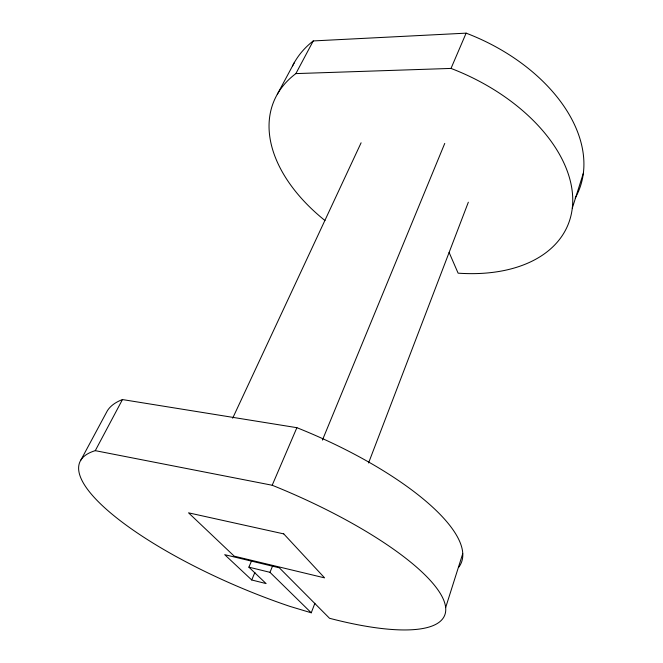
<?xml version="1.0" encoding="UTF-8"?>
<svg xmlns="http://www.w3.org/2000/svg" width="663" height="663" viewBox="0 0 663 663"><rect width="100%" height="100%" fill="white"/><g stroke="black" fill="none" stroke-linecap="round" stroke-linejoin="round"><path stroke-width="0.99" d="M445.652 607.565L462.724 553.713M572.293 208.141L583.332 173.308M458.589 567.404A192.693 61.079 22.8 0 0 296.883 427.685L122.464 399.565L95.281 450.658A197.856 53.372 22.8 0 0 115.685 517.123A197.856 53.372 22.8 0 0 289.946 606.396L311.254 612.794L314.892 603.28M368.57 462.948L468.343 202.207M322.417 440.099L444.749 143.415M311.254 612.794L269.982 572.326L272.7 565.705M251.708 560.517L248.89 567.172L266.095 583.581L251.733 579.976L254.89 572.442M95.281 450.658L272.186 485.25L296.883 427.685M324.978 220.53A159.51 99.135 23 0 1 295.872 73.601L451.006 68.422L466.13 33.15L313.251 40.932A156.153 101.87 23 0 0 292.549 65.96M232.663 418.212L361.103 142.794M295.872 73.601L313.251 40.932M80.836 460.147L107.257 410.944A192.693 61.079 22.8 0 1 122.464 399.565M277.308 94.295L294.496 62.289M248.89 567.172L269.982 572.326M251.733 579.976L224.716 554.682L279.355 567.826L329.528 618.281A197.856 53.372 22.8 0 0 443.39 599.385A197.856 53.372 22.8 0 0 272.186 485.25M449.108 252.446L458.116 273.164A159.51 99.135 23 0 0 572.708 197.607A159.51 99.135 23 0 0 451.006 68.422M466.13 33.15A156.153 101.87 23 0 1 575.186 198.071M283.747 533.889L188.541 512.83L234.23 556.174L324.597 577.871L283.747 533.889"/></g></svg>
